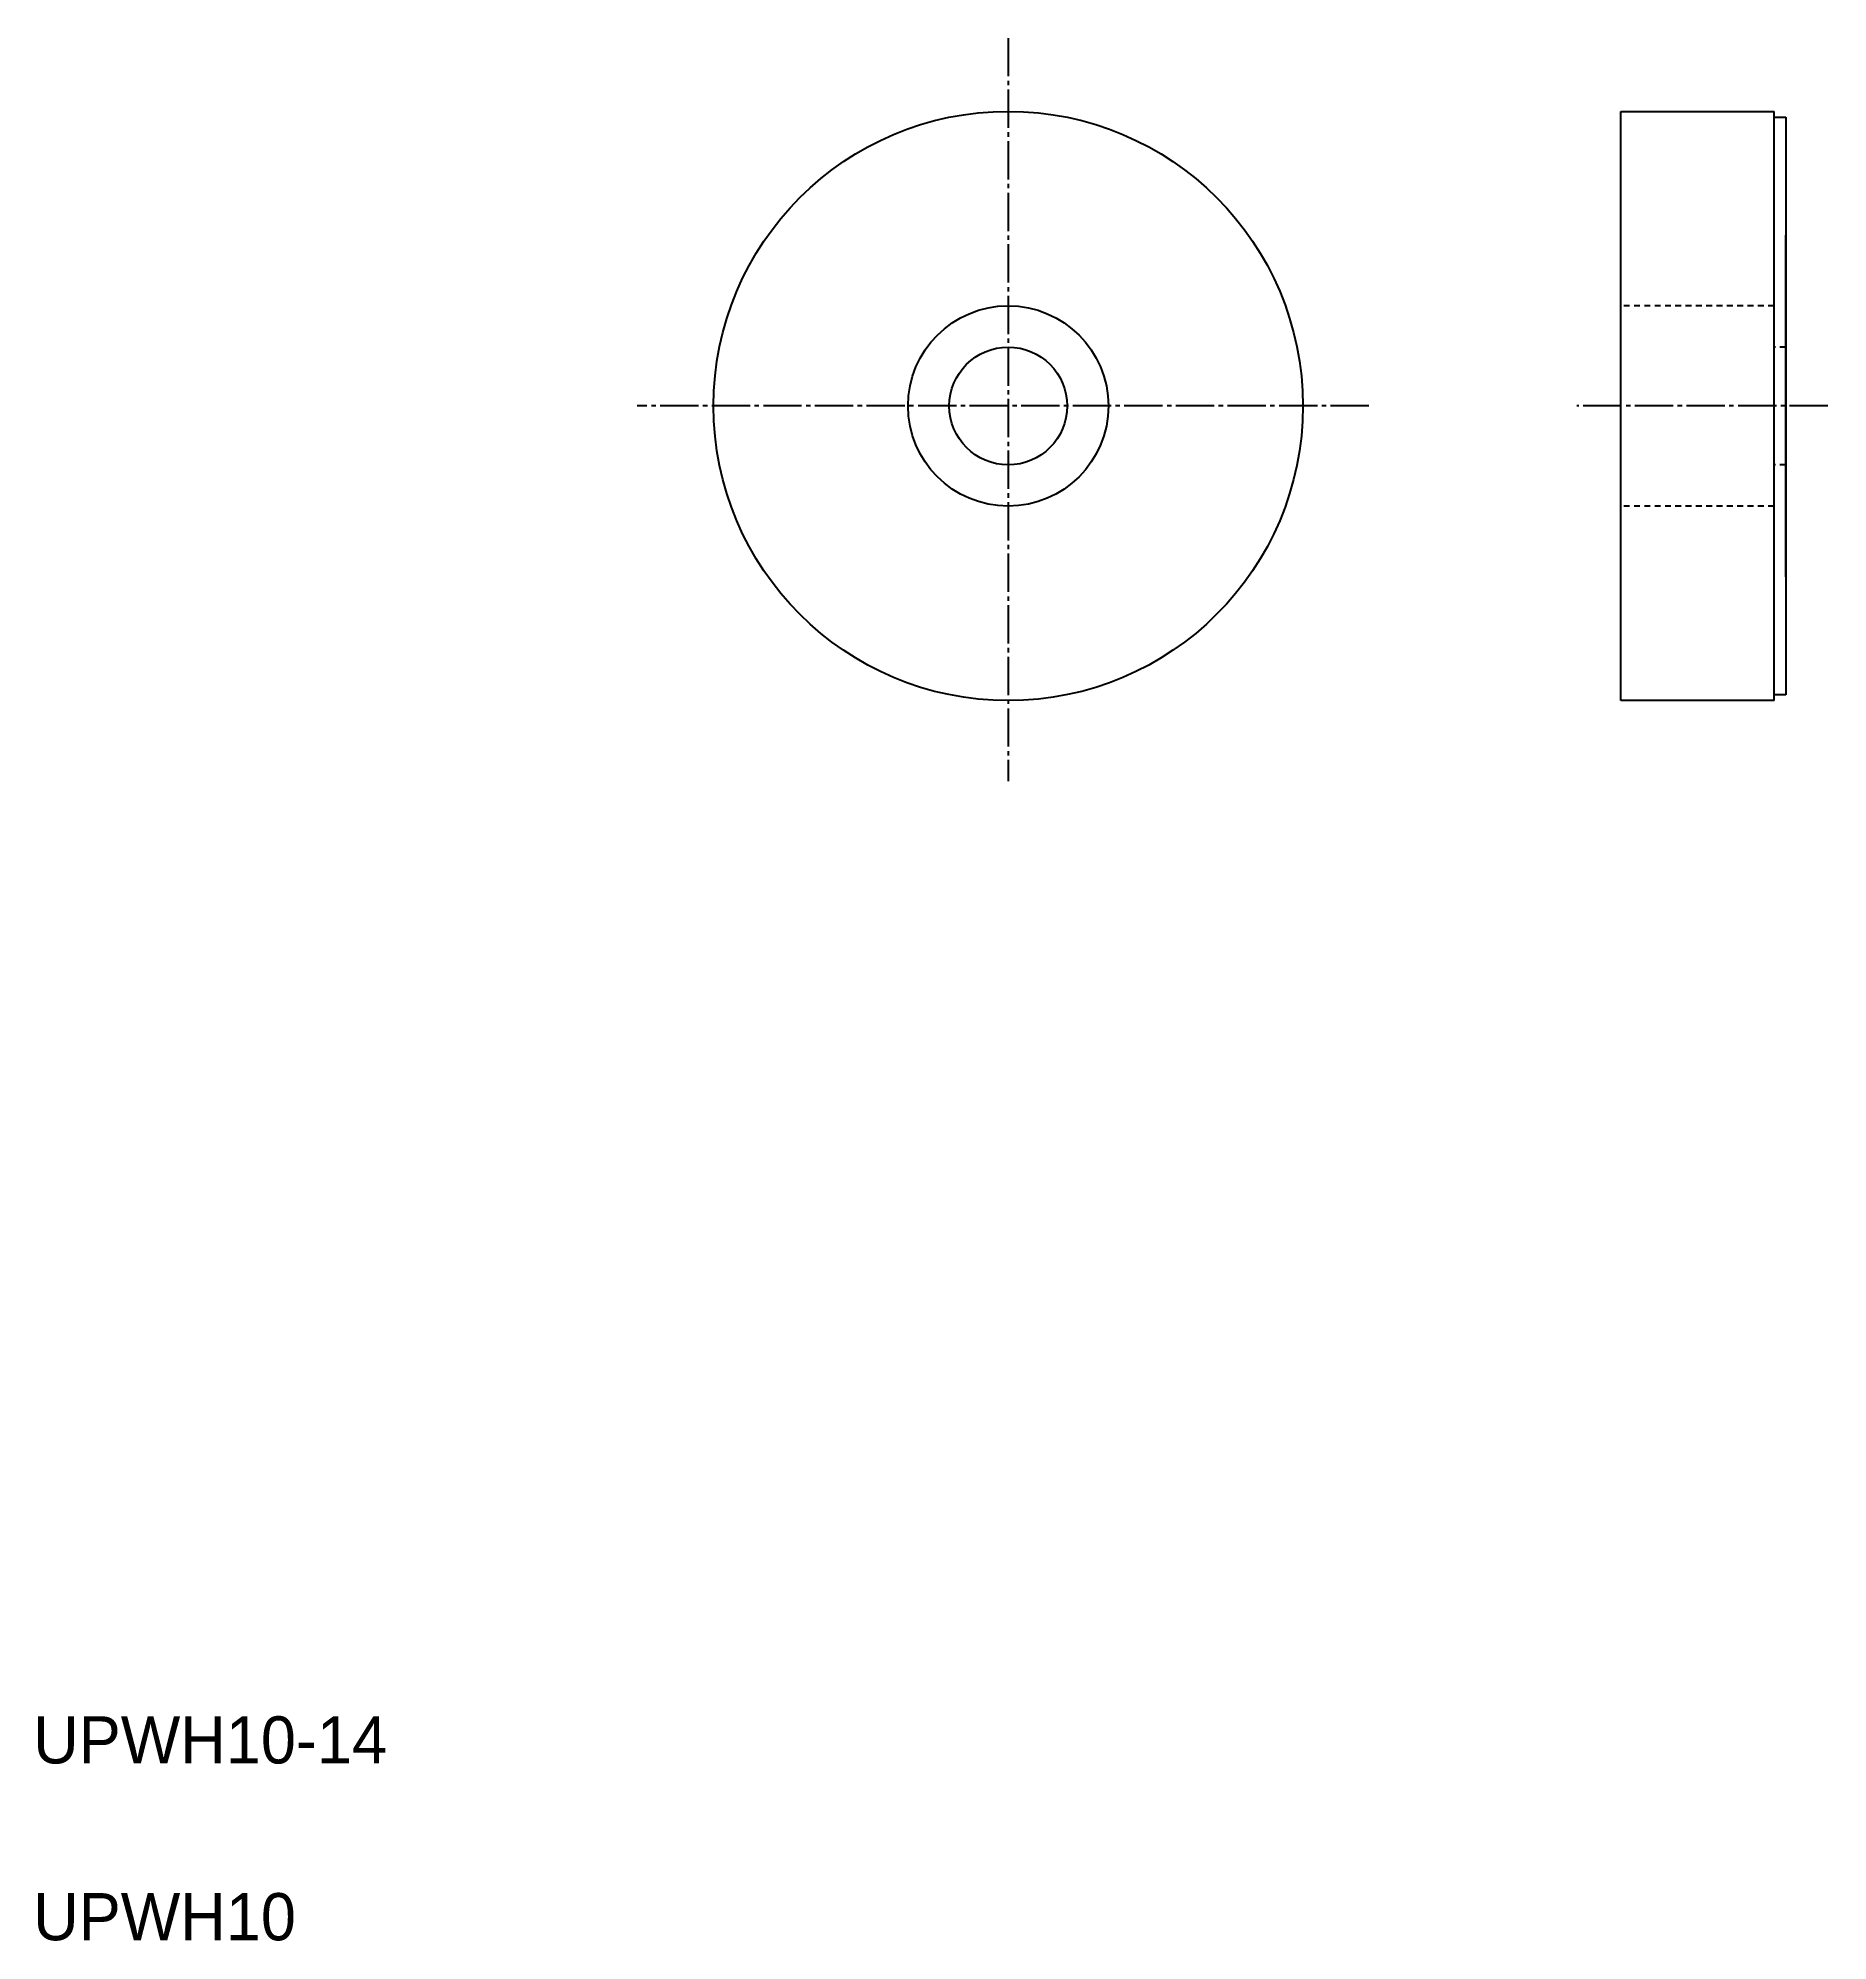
# Model space of a CAD drawing. Extents: x 10 to 162, y 10 to 171.
import ezdxf

# ---------------------------------------------------------------- set-up
doc = ezdxf.new("R2010")
doc.units = 0
doc.header["$LTSCALE"] = 0.25
doc.linetypes.add('CENTER', pattern=[17.5, 13, -1.5, 1.5, -1.5])
doc.linetypes.add('DASHED', pattern=[3.5, 2, -1.5])
doc.layers.get('0').update_dxf_attribs({"linetype": 'CONTINUOUS'})
doc.layers.add('CENTER', color=1, linetype='CENTER')

msp = doc.modelspace()

# ---------------------------------------------------------------- linework, layer by layer
for p, q in [((144.69, 165.18), (157.69, 165.18)), ((144.69, 115.18), (144.69, 165.18)), ((157.69, 115.18), (157.69, 165.18)), ((157.69, 164.68), (158.69, 164.68)), ((158.69, 164.68), (158.69, 115.68)), ((158.69, 159.68), (158.69, 120.68)), ((158.69, 125.68), (158.69, 154.68)), ((158.69, 128.18), (158.69, 152.18)), ((158.69, 130.68), (158.69, 149.68)), ((151.19, 131.68), (151.19, 131.68)), ((154.44, 131.68), (154.44, 131.68)), ((157.69, 115.18), (144.69, 115.18)), ((158.69, 115.68), (157.69, 115.68))]:
    msp.add_line(p, q)
at = {"color": 3, "linetype": 'DASHED'}
for p, q in [((157.69, 148.68), (144.69, 148.68)), ((158.69, 145.18), (157.69, 145.18)), ((158.69, 135.18), (157.69, 135.18)), ((157.69, 131.68), (144.69, 131.68))]:
    msp.add_line(p, q, dxfattribs=at)
for radius in [25, 8.5, 5]:
    msp.add_circle((92.72, 140.18), radius)
at = {"layer": 'CENTER', "color": 1, "linetype": 'CENTER'}
for p, q in [((92.72, 171.4), (92.72, 108.34)), ((123.32, 140.18), (61.23, 140.18)), ((162.26, 140.18), (140.95, 140.18))]:
    msp.add_line(p, q, dxfattribs=at)

# ---------------------------------------------------------------- texts
for s, p in [('UPWH10-14', (10, 25)), ('UPWH10', (10, 10))]:
    msp.add_text(s, height=4).set_placement(p)

doc.saveas('drawing.dxf')
